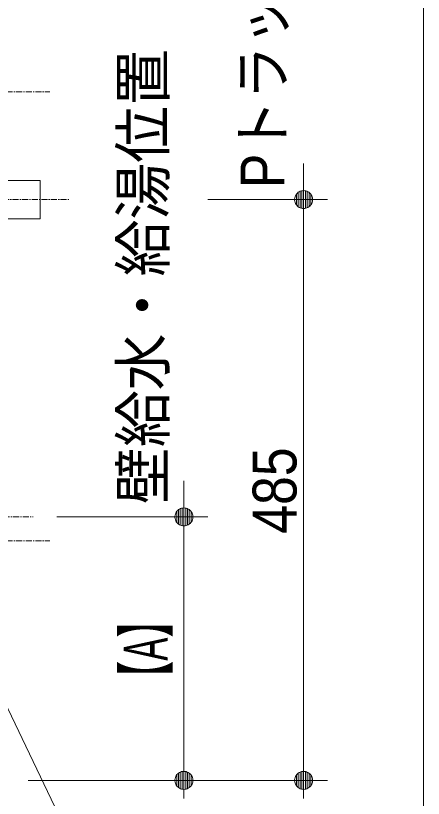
# Model space of a CAD drawing. Units: millimetres, scale not verified. Extents: x -6062 to 6062, y -3045 to 3045.
# Drawn here: x -3263 to -2922, y -2085 to -1431 of the extents above; entities that cross this region are included whole.
import ezdxf
from ezdxf.enums import TextEntityAlignment as Align

# ---------------------------------------------------------------- set-up
doc = ezdxf.new("R2010")
doc.units = ezdxf.units.MM
doc.header["$LTSCALE"] = 20
doc.linetypes.add('CHAIN1', pattern=[8, 5, -1, 1, -1])
doc.linetypes.add('DASHED1', pattern=[1.8, 1.2, -0.6])
for name, color, linetype, lineweight in [('0-0_1図面枠', 7, 'Continuous', 9), ('0-1_5ボウル・キャビネット', 7, 'DASHED1', 9), ('0-2_2寸法-1', 7, 'Continuous', 9), ('0-3_0', 7, 'Continuous', 9), ('0-4_2寸法-2', 7, 'Continuous', 9), ('0-5_4給排水', 7, 'Continuous', 9), ('0-6_2寸法-3', 7, 'Continuous', 9)]:
    doc.layers.add(name, color=color, linetype=linetype, lineweight=lineweight)
doc.styles.add('ＭＳ Ｐゴシック', font='')
doc.styles.get('ＭＳ Ｐゴシック').set_extended_font_data('MS PGothic')

# ---------------------------------------------------------------- blocks, each defined once
blk = doc.blocks.new('グループ-4')
at = {"layer": '0-0_1図面枠'}
blk.add_line((-22700, 41000), (-22700, -48600), dxfattribs=at)
blk = doc.blocks.new('グループ-15')
at = {"layer": '0-1_5ボウル・キャビネット', "linetype": 'CHAIN1'}
for p, q in [((-30940, -29900), (-28940, -29900)), ((-30940, -37400), (-28940, -37400))]:
    blk.add_line(p, q, dxfattribs=at)
blk = doc.blocks.new('グループ-16')
at = {"layer": '0-1_5ボウル・キャビネット'}
blk.add_blockref('グループ-15', (0, 0), dxfattribs=at)
blk = doc.blocks.new('_Dot')
at = {"layer": '0-3_0'}
for p, q in [((-10, 0), (-20, 0)), ((9.78, 2), (-9.78, 2)), ((7.99, 6), (-7.99, 6)), ((9.16, -3.98), (-9.16, -3.98)), ((6, -7.98), (-6, -7.98))]:
    blk.add_line(p, q, dxfattribs=at)
for points in [[(10, 0), (9.92, 1.25), (9.69, 2.49), (9.3, 3.68), (8.76, 4.82), (8.09, 5.88), (7.29, 6.85), (6.37, 7.71), (5.36, 8.44), (4.26, 9.05), (3.09, 9.51), (1.87, 9.82), (0.63, 9.98), (-0.63, 9.98), (-1.87, 9.82), (-3.09, 9.51), (-4.26, 9.05), (-5.36, 8.44), (-6.37, 7.71), (-7.29, 6.85), (-8.09, 5.88), (-8.76, 4.82), (-9.3, 3.68), (-9.69, 2.49), (-9.92, 1.25), (-10, 0), (0, 0)], [(-10, 0), (-9.92, -1.25), (-9.69, -2.49), (-9.3, -3.68), (-8.76, -4.82), (-8.09, -5.88), (-7.29, -6.85), (-6.37, -7.71), (-5.36, -8.44), (-4.26, -9.05), (-3.09, -9.51), (-1.87, -9.82), (-0.63, -9.98), (0.63, -9.98), (1.87, -9.82), (3.09, -9.51), (4.26, -9.05), (5.36, -8.44), (6.37, -7.71), (7.29, -6.85), (8.09, -5.88), (8.76, -4.82), (9.3, -3.68), (9.69, -2.49), (9.92, -1.25), (10, 0), (0, 0)]]:
    blk.add_lwpolyline(points, close=True, dxfattribs=at)
blk = doc.blocks.new('グループ-18')
at = {"layer": '0-5_4給排水', "linetype": 'CHAIN1'}
blk.add_line((-32600, -31700), (-28600, -31700), dxfattribs=at)
at = {"layer": '0-5_4給排水'}
blk.add_lwpolyline([(-32100, -31380), (-29100, -31380), (-29100, -32020), (-32100, -32020)], dxfattribs=at)
blk = doc.blocks.new('止水栓_側面')
at = {"layer": '0-5_4給排水', "linetype": 'CHAIN1'}
blk.add_line((-3010, 0), (1000, 0), dxfattribs=at)
at = {"layer": '0-5_4給排水'}
blk.add_lwpolyline([(-900, 1200), (-900, 600), (-1200, 600), (-1200, 1200)], dxfattribs=at)
for points in [[(-1950, 660), (-1850, 660), (-1850, 300), (-1950, 300)], [(-1330, 600), (-770, 600), (-770, 360), (-1330, 360)], [(-200, 600), (0, 600), (0, -600), (-200, -600)], [(-1450, -300), (-2010, -300), (-2010, 300), (-1450, 300)], [(-1430, 298), (-200, 298), (-200, -298), (-1430, -298)], [(-1250, 360), (-850, 360), (-850, 298), (-1250, 298)], [(-1450, 240), (-1430, 240), (-1430, -240), (-1450, -240)]]:
    blk.add_lwpolyline(points, close=True, dxfattribs=at)
blk = doc.blocks.new('グループ-47')
at = {"layer": '0-5_4給排水'}
blk.add_blockref('止水栓_側面', (-30220, -37000), dxfattribs=at)

msp = doc.modelspace()

# ---------------------------------------------------------------- linework, layer by layer
at = {"layer": '0-2_2寸法-1'}
for p, q in [((-3102.5, -1585), (-3002.5, -1585)), ((-3022.5, -1600.01), (-3022.5, -2054.99)), ((-3228.5, -1850), (-3102.5, -1850)), ((-3122.5, -1865.01), (-3122.5, -2054.99)), ((-3252.5, -2070), (-3102.5, -2070)), ((-3102.5, -2070), (-3002.5, -2070))]:
    msp.add_line(p, q, dxfattribs=at)
at = {"layer": '0-4_2寸法-2'}
for p, q in [((-3022.5, -1569.99), (-3022.5, -1554.99)), ((-3102.5, -1585), (-3002.5, -1585)), ((-3022.5, -1585), (-3022.5, -2070)), ((-3122.5, -1834.99), (-3122.5, -1819.99)), ((-3228.5, -1850), (-3102.5, -1850)), ((-3122.5, -1850), (-3122.5, -2070)), ((-3252.5, -2070), (-3102.5, -2070)), ((-3102.5, -2070), (-3002.5, -2070))]:
    msp.add_line(p, q, dxfattribs=at)
at = {"layer": '0-6_2寸法-3'}
msp.add_lwpolyline([(-3502.72, -2420), (-3073.53, -2420), (-3339.25, -1864.9)], dxfattribs=at)

# ---------------------------------------------------------------- block references
at = {"layer": '0-0_1図面枠', "xscale": 0.05, "yscale": 0.05}
msp.add_blockref('グループ-4', (-1787.5, 0), dxfattribs=at)
at = {"layer": '0-1_5ボウル・キャビネット', "xscale": 0.05, "yscale": 0.05}
msp.add_blockref('グループ-16', (-1787.5, 0), dxfattribs=at)
at = {"layer": '0-2_2寸法-1', "xscale": 0.7503418, "yscale": 0.7503418}
for p, rotation in [((-3022.5, -1585), 90), ((-3122.5, -1850), 90), ((-3122.5, -2070), 270), ((-3022.5, -2070), 270)]:
    msp.add_blockref('_Dot', p, dxfattribs=dict(at, rotation=rotation))
at = {"layer": '0-4_2寸法-2', "xscale": 0.7503418, "yscale": 0.7503418}
for p, rotation in [((-3022.5, -1585), 270), ((-3122.5, -1850), 270), ((-3122.5, -2070), 90), ((-3022.5, -2070), 90)]:
    msp.add_blockref('_Dot', p, dxfattribs=dict(at, rotation=rotation))
at = {"layer": '0-5_4給排水', "xscale": 0.05, "yscale": 0.05}
for name in ['グループ-47', 'グループ-18']:
    msp.add_blockref(name, (-1787.5, 0), dxfattribs=at)

# ---------------------------------------------------------------- texts
at = {"layer": '0-2_2寸法-1', "style": 'ＭＳ Ｐゴシック'}
for s, height, width, p in [('485', 36.66, 0.9, (-3017.44, -1864)), ('【A】', 36.69, 0.6, (-3125.13, -2000.05))]:
    msp.add_text(s, height=height, rotation=90, dxfattribs=dict(at, width=width)).set_placement(p, align=Align.BOTTOM_LEFT)
at = {"layer": '0-4_2寸法-2', "style": 'ＭＳ Ｐゴシック'}
for s, width, p in [('Pトラップ排水位置', 0.9, (-3027.48, -1575.42)), ('壁給水・給湯位置', 0.95, (-3127.38, -1839.36))]:
    msp.add_text(s, height=36.66, rotation=90, dxfattribs=dict(at, width=width)).set_placement(p, align=Align.BOTTOM_LEFT)

doc.saveas('drawing.dxf')
